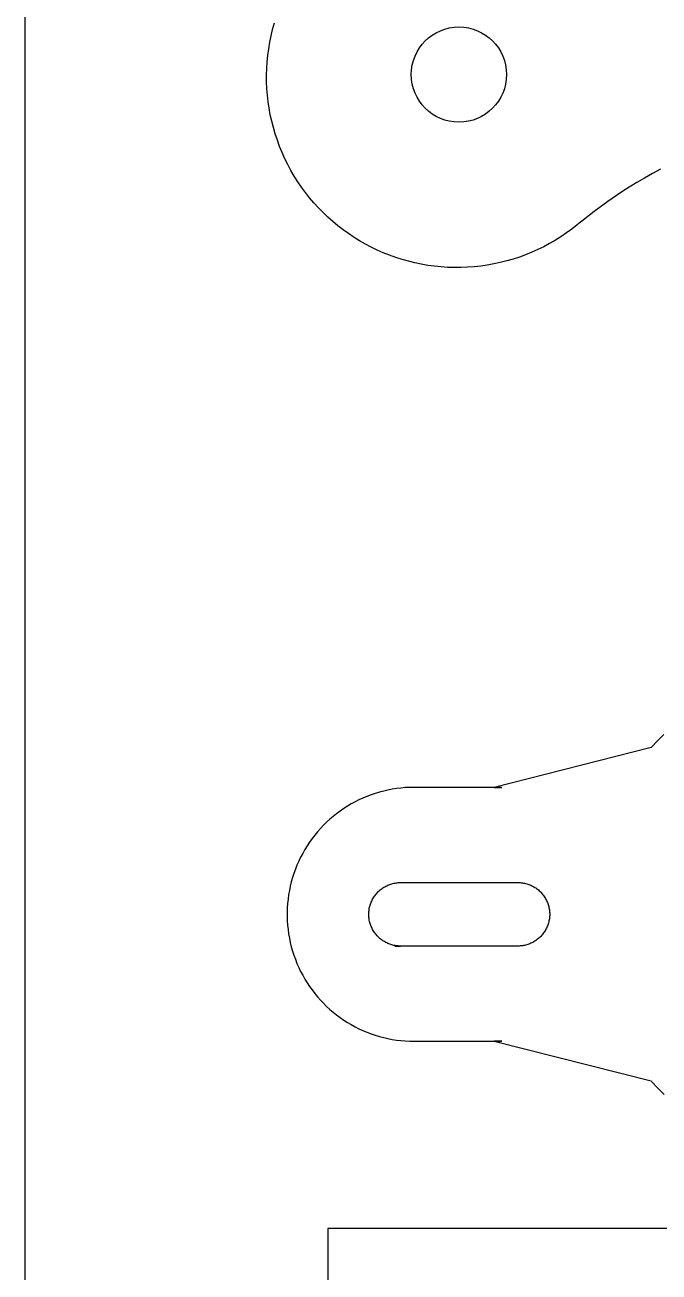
# Model space of a CAD drawing. Extents: x -24 to 6, y -20.7 to -0.7.
# Drawn here: x -23.963 to -21.966, y -7.425 to -3.496 of the extents above; entities that cross this region are included whole.
import ezdxf

# ---------------------------------------------------------------- set-up
doc = ezdxf.new("R2010")
doc.units = 0
doc.layers.add('LAYER_1', color=7, linetype='CONTINUOUS')

msp = doc.modelspace()

# ---------------------------------------------------------------- linework, layer by layer
at = {"layer": 'LAYER_1', "color": 250}
for p, q in [((-23.9632, -0.7149), (-23.9632, -20.7149)), ((-23.1829, -3.5103), (-23.1773, -3.4901)), ((-23.192, -3.551), (-23.1878, -3.5306)), ((-23.1878, -3.5306), (-23.1829, -3.5103)), ((-23.1982, -3.5923), (-23.1954, -3.5716)), ((-23.1954, -3.5716), (-23.192, -3.551)), ((-23.2015, -3.634), (-23.2002, -3.6131)), ((-23.2002, -3.6131), (-23.1982, -3.5923)), ((-23.2021, -3.6548), (-23.2015, -3.634)), ((-23.2019, -3.6757), (-23.2021, -3.6548)), ((-23.201, -3.6966), (-23.2019, -3.6757)), ((-23.1994, -3.7174), (-23.201, -3.6966)), ((-23.1971, -3.7382), (-23.1994, -3.7174)), ((-23.194, -3.7588), (-23.1971, -3.7382)), ((-23.1903, -3.7794), (-23.194, -3.7588)), ((-23.1858, -3.7998), (-23.1903, -3.7794)), ((-23.1806, -3.82), (-23.1858, -3.7998)), ((-23.1747, -3.84), (-23.1806, -3.82)), ((-23.1681, -3.8599), (-23.1747, -3.84)), ((-23.1609, -3.8794), (-23.1681, -3.8599)), ((-23.1529, -3.8988), (-23.1609, -3.8794)), ((-23.1443, -3.9178), (-23.1529, -3.8988)), ((-23.135, -3.9365), (-23.1443, -3.9178)), ((-23.1251, -3.9549), (-23.135, -3.9365)), ((-23.1146, -3.9729), (-23.1251, -3.9549)), ((-21.9865, -3.9647), (-22.0114, -3.9788)), ((-21.9609, -3.9508), (-21.9865, -3.9647)), ((-23.1034, -3.9906), (-23.1146, -3.9729)), ((-23.0916, -4.0078), (-23.1034, -3.9906)), ((-22.0357, -3.9932), (-22.0594, -4.0079)), ((-22.0114, -3.9788), (-22.0357, -3.9932)), ((-23.0792, -4.0246), (-23.0916, -4.0078)), ((-23.0663, -4.041), (-23.0792, -4.0246)), ((-23.0528, -4.0569), (-23.0663, -4.041)), ((-22.0824, -4.0227), (-22.1269, -4.053)), ((-22.0594, -4.0079), (-22.0824, -4.0227)), ((-23.0387, -4.0724), (-23.0528, -4.0569)), ((-23.0241, -4.0873), (-23.0387, -4.0724)), ((-22.1695, -4.084), (-22.2104, -4.1154)), ((-22.1269, -4.053), (-22.1695, -4.084)), ((-23.009, -4.1018), (-23.0241, -4.0873)), ((-22.9934, -4.1157), (-23.009, -4.1018)), ((-22.9774, -4.129), (-22.9934, -4.1157)), ((-22.208, -4.1132), (-22.2239, -4.1267)), ((-22.2104, -4.1154), (-22.208, -4.1132)), ((-22.9609, -4.1418), (-22.9774, -4.129)), ((-22.9439, -4.154), (-22.9609, -4.1418)), ((-22.9265, -4.1656), (-22.9439, -4.154)), ((-22.2746, -4.1636), (-22.2922, -4.1747)), ((-22.2573, -4.1519), (-22.2746, -4.1636)), ((-22.2404, -4.1396), (-22.2573, -4.1519)), ((-22.2239, -4.1267), (-22.2404, -4.1396)), ((-22.9088, -4.1766), (-22.9265, -4.1656)), ((-22.8906, -4.1869), (-22.9088, -4.1766)), ((-22.8721, -4.1966), (-22.8906, -4.1869)), ((-22.8533, -4.2057), (-22.8721, -4.1966)), ((-22.3287, -4.195), (-22.3475, -4.2042)), ((-22.3103, -4.1851), (-22.3287, -4.195)), ((-22.2922, -4.1747), (-22.3103, -4.1851)), ((-22.8342, -4.2141), (-22.8533, -4.2057)), ((-22.8148, -4.2219), (-22.8342, -4.2141)), ((-22.7952, -4.2289), (-22.8148, -4.2219)), ((-22.7753, -4.2353), (-22.7952, -4.2289)), ((-22.7552, -4.241), (-22.7753, -4.2353)), ((-22.7349, -4.246), (-22.7552, -4.241)), ((-22.4454, -4.24), (-22.4657, -4.2451)), ((-22.4254, -4.2342), (-22.4454, -4.24)), ((-22.4055, -4.2277), (-22.4254, -4.2342)), ((-22.3859, -4.2206), (-22.4055, -4.2277)), ((-22.3666, -4.2127), (-22.3859, -4.2206)), ((-22.3475, -4.2042), (-22.3666, -4.2127)), ((-22.7145, -4.2502), (-22.7349, -4.246)), ((-22.6939, -4.2538), (-22.7145, -4.2502)), ((-22.6732, -4.2566), (-22.6939, -4.2538)), ((-22.6524, -4.2587), (-22.6732, -4.2566)), ((-22.6316, -4.2601), (-22.6524, -4.2587)), ((-22.6107, -4.2608), (-22.6316, -4.2601)), ((-22.5898, -4.2607), (-22.6107, -4.2608)), ((-22.5689, -4.2599), (-22.5898, -4.2607)), ((-22.5481, -4.2584), (-22.5689, -4.2599)), ((-22.5273, -4.2562), (-22.5481, -4.2584)), ((-22.5067, -4.2532), (-22.5273, -4.2562)), ((-22.4861, -4.2495), (-22.5067, -4.2532)), ((-22.4657, -4.2451), (-22.4861, -4.2495)), ((-21.9503, -5.7317), (-21.9703, -5.7514)), ((-21.9905, -5.7733), (-22.4847, -5.8983)), ((-21.9896, -5.7718), (-21.9905, -5.7733)), ((-21.9703, -5.7514), (-21.9896, -5.7718)), ((-22.8984, -5.9321), (-22.911, -5.9379)), ((-22.8857, -5.9268), (-22.8984, -5.9321)), ((-22.8728, -5.9219), (-22.8857, -5.9268)), ((-22.8597, -5.9174), (-22.8728, -5.9219)), ((-22.8465, -5.9134), (-22.8597, -5.9174)), ((-22.8331, -5.9099), (-22.8465, -5.9134)), ((-22.8197, -5.9068), (-22.8331, -5.9099)), ((-22.8061, -5.9042), (-22.8197, -5.9068)), ((-22.7925, -5.9021), (-22.8061, -5.9042)), ((-22.7788, -5.9004), (-22.7925, -5.9021)), ((-22.765, -5.8992), (-22.7788, -5.9004)), ((-22.7512, -5.8985), (-22.765, -5.8992)), ((-22.7374, -5.8983), (-22.7512, -5.8985)), ((-22.4611, -5.8983), (-22.7374, -5.8983)), ((-22.4847, -5.8983), (-22.461, -5.8983)), ((-22.461, -5.8983), (-22.4611, -5.8983)), ((-22.461, -5.8983), (-22.461, -5.8983)), ((-22.9589, -5.9652), (-22.9703, -5.9731)), ((-22.9473, -5.9578), (-22.9589, -5.9652)), ((-22.9354, -5.9507), (-22.9473, -5.9578)), ((-22.9233, -5.9441), (-22.9354, -5.9507)), ((-22.911, -5.9379), (-22.9233, -5.9441)), ((-23.0128, -6.0082), (-23.0227, -6.0179)), ((-23.0027, -5.9989), (-23.0128, -6.0082)), ((-22.9922, -5.9899), (-23.0027, -5.9989)), ((-22.9814, -5.9813), (-22.9922, -5.9899)), ((-22.9703, -5.9731), (-22.9814, -5.9813)), ((-23.0501, -6.0489), (-23.0586, -6.0598)), ((-23.0414, -6.0382), (-23.0501, -6.0489)), ((-23.0322, -6.0279), (-23.0414, -6.0382)), ((-23.0227, -6.0179), (-23.0322, -6.0279)), ((-23.0743, -6.0826), (-23.0815, -6.0943)), ((-23.0666, -6.0711), (-23.0743, -6.0826)), ((-23.0586, -6.0598), (-23.0666, -6.0711)), ((-23.0948, -6.1185), (-23.1007, -6.131)), ((-23.0883, -6.1063), (-23.0948, -6.1185)), ((-23.0815, -6.0943), (-23.0883, -6.1063)), ((-23.1114, -6.1564), (-23.1161, -6.1694)), ((-23.1063, -6.1436), (-23.1114, -6.1564)), ((-23.1007, -6.131), (-23.1063, -6.1436)), ((-23.1241, -6.1959), (-23.1274, -6.2093)), ((-23.1203, -6.1826), (-23.1241, -6.1959)), ((-23.1161, -6.1694), (-23.1203, -6.1826)), ((-22.8235, -6.2082), (-22.8203, -6.2067)), ((-22.8203, -6.2067), (-22.8171, -6.2054)), ((-22.8171, -6.2054), (-22.8139, -6.2042)), ((-22.8139, -6.2042), (-22.8106, -6.2031)), ((-22.8106, -6.2031), (-22.8073, -6.2021)), ((-22.8073, -6.2021), (-22.804, -6.2012)), ((-22.804, -6.2012), (-22.8006, -6.2004)), ((-22.8006, -6.2004), (-22.7972, -6.1998)), ((-22.7972, -6.1998), (-22.7938, -6.1992)), ((-22.7938, -6.1992), (-22.7904, -6.1988)), ((-22.7904, -6.1988), (-22.787, -6.1985)), ((-22.787, -6.1985), (-22.7835, -6.1983)), ((-22.7835, -6.1983), (-22.7801, -6.1983)), ((-22.7801, -6.1983), (-22.4101, -6.1983)), ((-22.4101, -6.1983), (-22.4066, -6.1984)), ((-22.4066, -6.1984), (-22.4031, -6.1985)), ((-22.4031, -6.1985), (-22.3996, -6.1988)), ((-22.3996, -6.1988), (-22.3962, -6.1993)), ((-22.3962, -6.1993), (-22.3927, -6.1998)), ((-22.3927, -6.1998), (-22.3893, -6.2005)), ((-22.3893, -6.2005), (-22.3859, -6.2013)), ((-22.3859, -6.2013), (-22.3825, -6.2022)), ((-22.3825, -6.2022), (-22.3792, -6.2032)), ((-22.3792, -6.2032), (-22.3759, -6.2043)), ((-22.3759, -6.2043), (-22.3726, -6.2056)), ((-22.3726, -6.2056), (-22.3694, -6.2069)), ((-22.3694, -6.2069), (-22.3662, -6.2084)), ((-23.1326, -6.2364), (-23.1345, -6.2501)), ((-23.1302, -6.2228), (-23.1326, -6.2364)), ((-23.1274, -6.2093), (-23.1302, -6.2228)), ((-22.8661, -6.2473), (-22.8643, -6.2444)), ((-22.8643, -6.2444), (-22.8624, -6.2415)), ((-22.8624, -6.2415), (-22.8604, -6.2387)), ((-22.8604, -6.2387), (-22.8583, -6.2359)), ((-22.8583, -6.2359), (-22.8561, -6.2333)), ((-22.8561, -6.2333), (-22.8538, -6.2307)), ((-22.8538, -6.2307), (-22.8514, -6.2282)), ((-22.8514, -6.2282), (-22.8489, -6.2258)), ((-22.8489, -6.2258), (-22.8464, -6.2234)), ((-22.8464, -6.2234), (-22.8438, -6.2212)), ((-22.8438, -6.2212), (-22.8411, -6.219)), ((-22.8411, -6.219), (-22.8383, -6.217)), ((-22.8383, -6.217), (-22.8354, -6.215)), ((-22.8354, -6.215), (-22.8325, -6.2132)), ((-22.8325, -6.2132), (-22.8296, -6.2114)), ((-22.8296, -6.2114), (-22.8265, -6.2097)), ((-22.8265, -6.2097), (-22.8235, -6.2082)), ((-22.3662, -6.2084), (-22.3631, -6.21)), ((-22.3631, -6.21), (-22.3601, -6.2117)), ((-22.3601, -6.2117), (-22.3571, -6.2135)), ((-22.3571, -6.2135), (-22.3542, -6.2154)), ((-22.3542, -6.2154), (-22.3513, -6.2174)), ((-22.3513, -6.2174), (-22.3485, -6.2195)), ((-22.3485, -6.2195), (-22.3458, -6.2217)), ((-22.3458, -6.2217), (-22.3432, -6.224)), ((-22.3432, -6.224), (-22.3406, -6.2264)), ((-22.3406, -6.2264), (-22.3381, -6.2288)), ((-22.3381, -6.2288), (-22.3358, -6.2314)), ((-22.3358, -6.2314), (-22.3335, -6.234)), ((-22.3335, -6.234), (-22.3313, -6.2367)), ((-22.3313, -6.2367), (-22.3292, -6.2395)), ((-22.3292, -6.2395), (-22.3272, -6.2424)), ((-22.3272, -6.2424), (-22.3253, -6.2453)), ((-22.3253, -6.2453), (-22.3235, -6.2483)), ((-23.1369, -6.2776), (-23.1374, -6.2914)), ((-23.1359, -6.2638), (-23.1369, -6.2776)), ((-23.1345, -6.2501), (-23.1359, -6.2638)), ((-22.8793, -6.2862), (-22.8789, -6.2828)), ((-22.8789, -6.2828), (-22.8783, -6.2794)), ((-22.8783, -6.2794), (-22.8776, -6.276)), ((-22.8776, -6.276), (-22.8767, -6.2727)), ((-22.8767, -6.2727), (-22.8758, -6.2694)), ((-22.8758, -6.2694), (-22.8747, -6.2661)), ((-22.8747, -6.2661), (-22.8736, -6.2628)), ((-22.8736, -6.2628), (-22.8723, -6.2596)), ((-22.8723, -6.2596), (-22.8709, -6.2565)), ((-22.8709, -6.2565), (-22.8694, -6.2534)), ((-22.8694, -6.2534), (-22.8678, -6.2503)), ((-22.8678, -6.2503), (-22.8661, -6.2473)), ((-22.3235, -6.2483), (-22.3218, -6.2513)), ((-22.3218, -6.2513), (-22.3202, -6.2545)), ((-22.3202, -6.2545), (-22.3187, -6.2576)), ((-22.3187, -6.2576), (-22.3174, -6.2608)), ((-22.3174, -6.2608), (-22.3161, -6.2641)), ((-22.3161, -6.2641), (-22.315, -6.2674)), ((-22.315, -6.2674), (-22.314, -6.2707)), ((-22.314, -6.2707), (-22.3131, -6.2741)), ((-22.3131, -6.2741), (-22.3123, -6.2775)), ((-22.3123, -6.2775), (-22.3116, -6.2809)), ((-22.3116, -6.2809), (-22.3111, -6.2844)), ((-22.3111, -6.2844), (-22.3106, -6.2878)), ((-23.1374, -6.2914), (-23.1374, -6.3052)), ((-23.1374, -6.3052), (-23.1369, -6.319)), ((-23.1369, -6.319), (-23.1359, -6.3328)), ((-22.8801, -6.2966), (-22.8799, -6.2931)), ((-22.8801, -6.3), (-22.8801, -6.2966)), ((-22.8799, -6.3035), (-22.8801, -6.3)), ((-22.8799, -6.2931), (-22.8797, -6.2897)), ((-22.8797, -6.3069), (-22.8799, -6.3035)), ((-22.8797, -6.2897), (-22.8793, -6.2862)), ((-22.8793, -6.3103), (-22.8797, -6.3069)), ((-22.8789, -6.3138), (-22.8793, -6.3103)), ((-22.8783, -6.3172), (-22.8789, -6.3138)), ((-22.8776, -6.3205), (-22.8783, -6.3172)), ((-22.8767, -6.3239), (-22.8776, -6.3205)), ((-22.8758, -6.3272), (-22.8767, -6.3239)), ((-22.3131, -6.3225), (-22.314, -6.3259)), ((-22.3123, -6.3191), (-22.3131, -6.3225)), ((-22.3116, -6.3157), (-22.3123, -6.3191)), ((-22.3111, -6.3122), (-22.3116, -6.3157)), ((-22.3106, -6.3087), (-22.3111, -6.3122)), ((-22.3106, -6.2878), (-22.3103, -6.2913)), ((-22.3103, -6.3053), (-22.3106, -6.3087)), ((-22.3103, -6.2913), (-22.3101, -6.2948)), ((-22.3101, -6.3018), (-22.3103, -6.3053)), ((-22.3101, -6.2948), (-22.3101, -6.2983)), ((-22.3101, -6.2983), (-22.3101, -6.3018)), ((-23.1359, -6.3328), (-23.1345, -6.3465)), ((-23.1345, -6.3465), (-23.1326, -6.3602)), ((-23.1326, -6.3602), (-23.1302, -6.3738)), ((-22.8747, -6.3305), (-22.8758, -6.3272)), ((-22.8736, -6.3338), (-22.8747, -6.3305)), ((-22.8723, -6.337), (-22.8736, -6.3338)), ((-22.8709, -6.3401), (-22.8723, -6.337)), ((-22.8694, -6.3432), (-22.8709, -6.3401)), ((-22.8678, -6.3463), (-22.8694, -6.3432)), ((-22.8661, -6.3493), (-22.8678, -6.3463)), ((-22.8643, -6.3522), (-22.8661, -6.3493)), ((-22.8624, -6.3551), (-22.8643, -6.3522)), ((-22.8604, -6.3579), (-22.8624, -6.3551)), ((-22.8583, -6.3606), (-22.8604, -6.3579)), ((-22.8561, -6.3633), (-22.8583, -6.3606)), ((-22.8538, -6.3659), (-22.8561, -6.3633)), ((-22.3335, -6.3626), (-22.3358, -6.3652)), ((-22.3313, -6.3599), (-22.3335, -6.3626)), ((-22.3292, -6.3571), (-22.3313, -6.3599)), ((-22.3272, -6.3542), (-22.3292, -6.3571)), ((-22.3253, -6.3513), (-22.3272, -6.3542)), ((-22.3235, -6.3483), (-22.3253, -6.3513)), ((-22.3218, -6.3452), (-22.3235, -6.3483)), ((-22.3202, -6.3421), (-22.3218, -6.3452)), ((-22.3187, -6.339), (-22.3202, -6.3421)), ((-22.3174, -6.3357), (-22.3187, -6.339)), ((-22.3161, -6.3325), (-22.3174, -6.3357)), ((-22.315, -6.3292), (-22.3161, -6.3325)), ((-22.314, -6.3259), (-22.315, -6.3292)), ((-23.1302, -6.3738), (-23.1274, -6.3873)), ((-23.1274, -6.3873), (-23.1241, -6.4007)), ((-23.1241, -6.4007), (-23.1203, -6.414)), ((-22.8514, -6.3684), (-22.8538, -6.3659)), ((-22.8489, -6.3708), (-22.8514, -6.3684)), ((-22.8464, -6.3731), (-22.8489, -6.3708)), ((-22.8438, -6.3754), (-22.8464, -6.3731)), ((-22.8411, -6.3775), (-22.8438, -6.3754)), ((-22.8383, -6.3796), (-22.8411, -6.3775)), ((-22.8354, -6.3816), (-22.8383, -6.3796)), ((-22.8325, -6.3834), (-22.8354, -6.3816)), ((-22.8296, -6.3852), (-22.8325, -6.3834)), ((-22.8265, -6.3868), (-22.8296, -6.3852)), ((-22.8235, -6.3884), (-22.8265, -6.3868)), ((-22.8203, -6.3898), (-22.8235, -6.3884)), ((-22.8171, -6.3912), (-22.8203, -6.3898)), ((-22.8139, -6.3924), (-22.8171, -6.3912)), ((-22.8106, -6.3935), (-22.8139, -6.3924)), ((-22.8073, -6.3945), (-22.8106, -6.3935)), ((-22.804, -6.3954), (-22.8073, -6.3945)), ((-22.8006, -6.3962), (-22.804, -6.3954)), ((-22.7972, -6.3968), (-22.8006, -6.3962)), ((-22.7982, -6.3983), (-22.7801, -6.3983)), ((-22.4101, -6.3983), (-22.7982, -6.3983)), ((-22.7938, -6.3973), (-22.7972, -6.3968)), ((-22.7904, -6.3978), (-22.7938, -6.3973)), ((-22.787, -6.3981), (-22.7904, -6.3978)), ((-22.7835, -6.3982), (-22.787, -6.3981)), ((-22.7801, -6.3983), (-22.7835, -6.3982)), ((-22.4066, -6.3982), (-22.4101, -6.3983)), ((-22.4031, -6.398), (-22.4066, -6.3982)), ((-22.3996, -6.3977), (-22.4031, -6.398)), ((-22.3962, -6.3973), (-22.3996, -6.3977)), ((-22.3927, -6.3968), (-22.3962, -6.3973)), ((-22.3893, -6.3961), (-22.3927, -6.3968)), ((-22.3859, -6.3953), (-22.3893, -6.3961)), ((-22.3825, -6.3944), (-22.3859, -6.3953)), ((-22.3792, -6.3934), (-22.3825, -6.3944)), ((-22.3759, -6.3923), (-22.3792, -6.3934)), ((-22.3726, -6.391), (-22.3759, -6.3923)), ((-22.3694, -6.3896), (-22.3726, -6.391)), ((-22.3662, -6.3882), (-22.3694, -6.3896)), ((-22.3631, -6.3866), (-22.3662, -6.3882)), ((-22.3601, -6.3849), (-22.3631, -6.3866)), ((-22.3571, -6.3831), (-22.3601, -6.3849)), ((-22.3542, -6.3812), (-22.3571, -6.3831)), ((-22.3513, -6.3792), (-22.3542, -6.3812)), ((-22.3485, -6.3771), (-22.3513, -6.3792)), ((-22.3458, -6.3749), (-22.3485, -6.3771)), ((-22.3432, -6.3726), (-22.3458, -6.3749)), ((-22.3406, -6.3702), (-22.3432, -6.3726)), ((-22.3381, -6.3678), (-22.3406, -6.3702)), ((-22.3358, -6.3652), (-22.3381, -6.3678)), ((-23.1203, -6.414), (-23.1161, -6.4271)), ((-23.1161, -6.4271), (-23.1114, -6.4401)), ((-23.1114, -6.4401), (-23.1063, -6.453)), ((-23.1063, -6.453), (-23.1007, -6.4656)), ((-23.1007, -6.4656), (-23.0948, -6.478)), ((-23.0948, -6.478), (-23.0883, -6.4903)), ((-23.0883, -6.4903), (-23.0815, -6.5023)), ((-23.0815, -6.5023), (-23.0743, -6.514)), ((-23.0743, -6.514), (-23.0666, -6.5255)), ((-23.0666, -6.5255), (-23.0586, -6.5367)), ((-23.0586, -6.5367), (-23.0501, -6.5477)), ((-23.0501, -6.5477), (-23.0414, -6.5583)), ((-23.0414, -6.5583), (-23.0322, -6.5687)), ((-23.0322, -6.5687), (-23.0227, -6.5787)), ((-23.0227, -6.5787), (-23.0128, -6.5884)), ((-23.0128, -6.5884), (-23.0027, -6.5977)), ((-23.0027, -6.5977), (-22.9922, -6.6067)), ((-22.9922, -6.6067), (-22.9814, -6.6153)), ((-22.9814, -6.6153), (-22.9703, -6.6235)), ((-22.9703, -6.6235), (-22.9589, -6.6314)), ((-22.9589, -6.6314), (-22.9473, -6.6388)), ((-22.9473, -6.6388), (-22.9354, -6.6458)), ((-22.9354, -6.6458), (-22.9233, -6.6525)), ((-22.9233, -6.6525), (-22.911, -6.6587)), ((-22.911, -6.6587), (-22.8984, -6.6645)), ((-22.8984, -6.6645), (-22.8857, -6.6698)), ((-22.8857, -6.6698), (-22.8728, -6.6747)), ((-22.8728, -6.6747), (-22.8597, -6.6791)), ((-22.8597, -6.6791), (-22.8465, -6.6831)), ((-22.8465, -6.6831), (-22.8331, -6.6867)), ((-22.8331, -6.6867), (-22.8197, -6.6897)), ((-22.8197, -6.6897), (-22.8061, -6.6923)), ((-22.8061, -6.6923), (-22.7925, -6.6945)), ((-22.7925, -6.6945), (-22.7788, -6.6961)), ((-22.7788, -6.6961), (-22.765, -6.6973)), ((-22.765, -6.6973), (-22.7512, -6.6981)), ((-22.7512, -6.6981), (-22.7374, -6.6983)), ((-22.7374, -6.6983), (-22.461, -6.6983)), ((-22.461, -6.6983), (-22.4847, -6.6983)), ((-22.4847, -6.6983), (-21.9905, -6.8233)), ((-21.9905, -6.8233), (-21.989, -6.8255)), ((-21.989, -6.8255), (-21.9697, -6.8459)), ((-21.9697, -6.8459), (-21.9497, -6.8656)), ((-20.4789, -7.2884), (-23.0089, -7.2884)), ((-23.0089, -7.2884), (-23.0089, -7.7884))]:
    msp.add_line(p, q, dxfattribs=at)
msp.add_circle((-22.5962, -3.6528), 0.15, dxfattribs=at)

doc.saveas('drawing.dxf')
